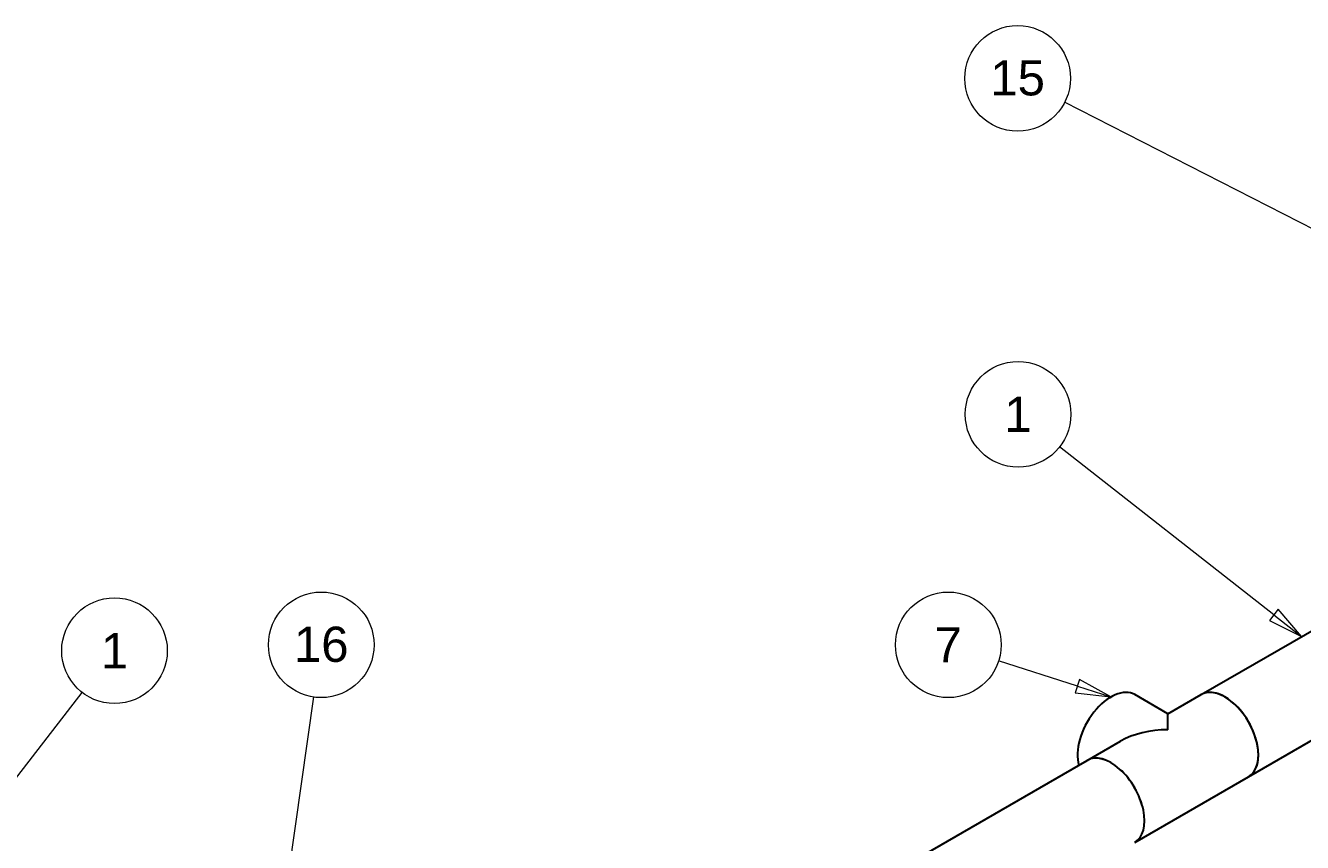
# Model space of a CAD drawing. Header units: millimetres. Extents: x 0 to 14850, y -38768 to 10500.
# Drawn here: x 7457 to 9724, y 4750 to 6200 of the extents above; entities that cross this region are included whole.
import ezdxf

# ---------------------------------------------------------------- set-up
doc = ezdxf.new("R2010")
doc.units = ezdxf.units.MM
doc.header["$LTSCALE"] = 25
doc.layers.add('Symbol', color=7, linetype='Continuous', lineweight=18)
doc.layers.add('Visible', color=7, linetype='Continuous', lineweight=25)
doc.styles.add('Note Text', font='arial.ttf')

# ---------------------------------------------------------------- blocks, each defined once
blk = doc.blocks.new('Balloon1')
at = {"layer": 'Symbol'}
for p, q in [((280.3, 172.22), (302.308, 200.661)), ((279.905, 172.526), (278.77, 170.243)), ((280.695, 171.914), (279.905, 172.526)), ((280.3, 172.22), (278.77, 170.243)), ((278.77, 170.243), (280.695, 171.914))]:
    blk.add_line(p, q, dxfattribs=at)
at = {"layer": 'Symbol', "flags": 128}
blk.add_lwpolyline([(279.905, 172.526), (278.77, 170.243), (280.695, 171.914), (279.905, 172.526)], dxfattribs=at)
at = {"layer": 'Symbol'}
blk.add_circle((304.597, 203.619), 3.75, dxfattribs=at)
blk.add_solid([(279.905, 172.526), (278.77, 170.243), (280.695, 171.914), (279.905, 172.526)], dxfattribs=at)
at = {"layer": 'Symbol', "insert": (304.597, 203.619), "char_height": 2.5, "attachment_point": 5, "style": 'Note Text'}
blk.add_mtext('1', dxfattribs=at)
blk = doc.blocks.new('Balloon2')
at = {"layer": 'Symbol'}
for p, q in [((386.93, 206.166), (371.707, 218.099)), ((387.238, 206.559), (386.621, 205.772)), ((386.93, 206.166), (388.897, 204.623)), ((388.897, 204.623), (387.238, 206.559)), ((386.621, 205.772), (388.897, 204.623))]:
    blk.add_line(p, q, dxfattribs=at)
at = {"layer": 'Symbol', "flags": 128}
blk.add_lwpolyline([(386.621, 205.772), (388.897, 204.623), (387.238, 206.559), (386.621, 205.772)], dxfattribs=at)
at = {"layer": 'Symbol'}
blk.add_circle((368.762, 220.407), 3.75, dxfattribs=at)
blk.add_solid([(386.621, 205.772), (388.897, 204.623), (387.238, 206.559), (386.621, 205.772)], dxfattribs=at)
at = {"layer": 'Symbol', "insert": (368.762, 220.407), "char_height": 2.5, "attachment_point": 5, "style": 'Note Text'}
blk.add_mtext('1', dxfattribs=at)
blk = doc.blocks.new('Balloon22')
at = {"layer": 'Symbol'}
for p, q in [((414.292, 221.004), (372.059, 242.563)), ((414.52, 221.449), (414.065, 220.558)), ((416.519, 219.867), (414.52, 221.449)), ((414.065, 220.558), (416.519, 219.867)), ((414.292, 221.004), (416.519, 219.867))]:
    blk.add_line(p, q, dxfattribs=at)
at = {"layer": 'Symbol', "flags": 128}
blk.add_lwpolyline([(414.065, 220.558), (416.519, 219.867), (414.52, 221.449), (414.065, 220.558)], dxfattribs=at)
at = {"layer": 'Symbol'}
blk.add_circle((368.73, 244.263), 3.75, dxfattribs=at)
blk.add_solid([(414.065, 220.558), (416.519, 219.867), (414.52, 221.449), (414.065, 220.558)], dxfattribs=at)
at = {"layer": 'Symbol', "insert": (368.73, 244.284), "char_height": 2.5, "attachment_point": 5, "style": 'Note Text'}
blk.add_mtext('15', dxfattribs=at)
blk = doc.blocks.new('Balloon23')
at = {"layer": 'Symbol'}
for p, q in [((313.245, 161.724), (318.749, 200.335)), ((312.75, 161.795), (312.893, 159.249)), ((313.74, 161.654), (312.75, 161.795)), ((313.245, 161.724), (312.893, 159.249)), ((312.893, 159.249), (313.74, 161.654))]:
    blk.add_line(p, q, dxfattribs=at)
at = {"layer": 'Symbol', "flags": 128}
blk.add_lwpolyline([(312.75, 161.795), (312.893, 159.249), (313.74, 161.654), (312.75, 161.795)], dxfattribs=at)
at = {"layer": 'Symbol'}
blk.add_circle((319.277, 204.039), 3.75, dxfattribs=at)
blk.add_solid([(312.75, 161.795), (312.893, 159.249), (313.74, 161.654), (312.75, 161.795)], dxfattribs=at)
at = {"layer": 'Symbol', "insert": (319.277, 204.06), "char_height": 2.5, "attachment_point": 5, "style": 'Note Text'}
blk.add_mtext('16', dxfattribs=at)
blk = doc.blocks.new('Balloon24')
at = {"layer": 'Symbol'}
for p, q in [((372.979, 201.102), (367.367, 202.898)), ((373.131, 201.578), (372.826, 200.625)), ((375.36, 200.339), (373.131, 201.578)), ((372.826, 200.625), (375.36, 200.339)), ((372.979, 201.102), (375.36, 200.339))]:
    blk.add_line(p, q, dxfattribs=at)
at = {"layer": 'Symbol', "flags": 128}
blk.add_lwpolyline([(372.826, 200.625), (375.36, 200.339), (373.131, 201.578), (372.826, 200.625)], dxfattribs=at)
at = {"layer": 'Symbol'}
blk.add_circle((363.805, 204.039), 3.75, dxfattribs=at)
blk.add_solid([(372.826, 200.625), (375.36, 200.339), (373.131, 201.578), (372.826, 200.625)], dxfattribs=at)
at = {"layer": 'Symbol', "insert": (363.805, 204.039), "char_height": 2.5, "attachment_point": 5, "style": 'Note Text'}
blk.add_mtext('7', dxfattribs=at)

msp = doc.modelspace()

# ---------------------------------------------------------------- linework, layer by layer
at = {"layer": 'Visible'}
for p, q in [((9544.1, 5012.62), (10249.44, 5419.85)), ((9628.25, 4866.87), (10333.59, 5274.1)), ((9485.1, 4978.56), (9426.06, 5012.65)), ((9485.1, 4978.56), (9544.15, 5012.65)), ((9485.1, 4950.1), (9485.1, 4978.56)), ((9341.91, 4895.89), (9400.95, 4929.98)), ((8757.09, 4558.24), (9341.87, 4895.86)), ((9426.06, 4750.14), (9628.3, 4866.9))]:
    msp.add_line(p, q, dxfattribs=at)
for centre, major_axis, start_param, end_param in [((9383.99, 4939.77), (42.07, 72.88), 0, 2.6453395), ((9586.17, 4939.75), (-42.07, 72.88), 3.1415927, 6.2831853), ((9586.22, 4939.77), (42.08, -72.88), 0, 3.1415927), ((9485.1, 4881.39), (-119.01, 0), 4.712389, 5.4977871), ((9383.94, 4822.99), (42.08, -72.88), 0, 3.1415927), ((9383.99, 4823.01), (-42.08, 72.88), 3.1410405, 6.283738)]:
    msp.add_ellipse(centre, major_axis=major_axis, ratio=0.5773503, start_param=start_param, end_param=end_param, dxfattribs=at)

# ---------------------------------------------------------------- block references
at = {"layer": 'Symbol', "xscale": 25, "yscale": 25, "zscale": 25}
for name in ['Balloon22', 'Balloon2', 'Balloon23', 'Balloon24', 'Balloon1']:
    msp.add_blockref(name, (0, 0), dxfattribs=at)

doc.saveas('drawing.dxf')
